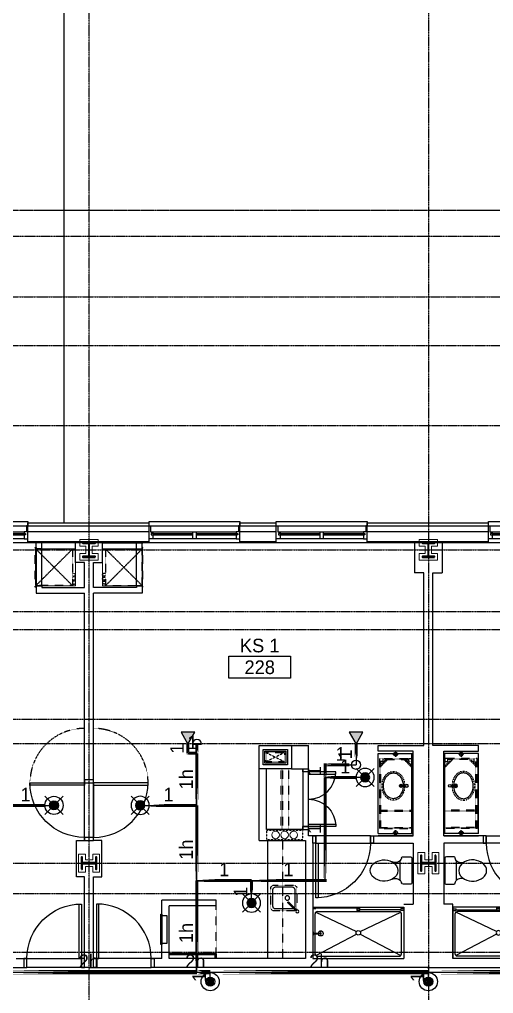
# Model space of a CAD drawing. Header units: inches. Extents: x -6955 to 13123, y -1334 to 3701.
# Drawn here: x 2516 to 2829, y 1672 to 2316 of the extents above; entities that cross this region are included whole.
import ezdxf
from ezdxf.enums import TextEntityAlignment as Align

# ---------------------------------------------------------------- set-up
doc = ezdxf.new("R2010")
doc.units = ezdxf.units.IN
doc.header["$MEASUREMENT"] = 0
for name, pattern in [('CENTER2', [1.125, 0.75, -0.125, 0.125, -0.125]), ('DASHDOT2', [0.5, 0.25, -0.125, 0, -0.125]), ('HIDDEN2', [0.1875, 0.125, -0.0625])]:
    doc.linetypes.add(name, pattern=pattern)
for name, color, linetype, lineweight in [('A-Detl-Hatch', 1, 'Continuous', 18), ('A-Detl-Wide', 2, 'Continuous', 35), ('S-Detl-Hatch', 1, 'Continuous', 18)]:
    doc.layers.add(name, color=color, linetype=linetype, lineweight=lineweight)
for name, color, linetype in [('A-Door', 7, 'Continuous'), ('A-Door-Head', 8, 'Continuous'), ('A-Eqpm', 4, 'Continuous'), ('A-Flor-Case', 6, 'Continuous'), ('A-Flor-Case-Hidden', 8, 'HIDDEN2'), ('A-Flor-Outline', 4, 'Continuous'), ('A-Flor-Ovhd', 1, 'HIDDEN2'), ('A-Flor-Pfix', 7, 'Continuous'), ('A-Flor-Wall Mtd Fixture', 7, 'Continuous'), ('A-Glaz', 7, 'Continuous'), ('A-Glaz-Sill', 8, 'Continuous'), ('A-Grid(SmallScale)', 11, 'CENTER2'), ('A-HVAC', 6, 'HIDDEN2'), ('A-Roof-Below', 1, 'Continuous'), ('A-Tag-Rm(Scale)', 7, 'Continuous'), ('A-Wall-Full', 7, 'Continuous'), ('A-Wall-Hatch', 15, 'Continuous'), ('headdn', 7, 'Continuous'), ('PIPEBL', 4, 'Continuous'), ('pipemn', 6, 'Continuous'), ('PIPESPC', 7, 'Continuous'), ('spk-cap', 7, 'Continuous'), ('spk-piperise', 7, 'Continuous'), ('TIDYPIPE', 7, 'Continuous')]:
    doc.layers.add(name, color=color, linetype=linetype)
doc.layers.add('G-Anno-Nplt', color=140, linetype='Continuous', lineweight=18, plot=False)
doc.layers.add('Zoning Envelope', color=7, linetype='DASHDOT2', true_color=0xaa0061)
doc.styles.add('PIPE', font='PIPE.SHX')

# ---------------------------------------------------------------- blocks, each defined once
blk = doc.blocks.new('EXTERIOR WINDOW 4')
at = {"layer": 'A-Glaz'}
for p, q in [((3139.62, -8499), (3194.62, -8499)), ((3139.62, -8500), (3166.12, -8500)), ((3139.62, -8501), (3166.12, -8501)), ((3168.12, -8500), (3194.62, -8500)), ((3168.12, -8501), (3194.62, -8501))]:
    blk.add_line(p, q, dxfattribs=at)
for points in [[(3139.62, -8501), (3139.62, -8503.5), (3137.12, -8503.5), (3137.12, -8495), (3138.12, -8495), (3138.12, -8499), (3139.62, -8499), (3139.62, -8500), (3138.62, -8500), (3138.62, -8501), (3139.62, -8501)], [(3194.62, -8501), (3194.62, -8503.5), (3197.12, -8503.5), (3197.12, -8495), (3196.12, -8495), (3196.12, -8499), (3194.62, -8499), (3194.62, -8500), (3195.62, -8500), (3195.62, -8501), (3194.62, -8501)]]:
    blk.add_lwpolyline(points, dxfattribs=at)
blk.add_lwpolyline([(3168.12, -8503.5), (3166.12, -8503.5), (3166.12, -8499), (3168.12, -8499)], close=True, dxfattribs=at)
at = {"layer": 'A-Glaz-Sill'}
for p, q in [((3138.12, -8495), (3196.12, -8495)), ((3194.62, -8503.5), (3139.62, -8503.5)), ((3197.12, -8506.13), (3137.12, -8506.13))]:
    blk.add_line(p, q, dxfattribs=at)
blk.add_lwpolyline([(3137.12, -8495), (3137.12, -8492), (3197.12, -8492), (3197.12, -8495)], dxfattribs=at)
blk = doc.blocks.new('*U18')
at = {"layer": 'A-Detl-Hatch'}
h = blk.add_hatch(dxfattribs=at)
h.set_pattern_fill('ANSI32', color=256, scale=6, style=0)
h.set_pattern_definition([(45, (0, -4.865), (-1.591, 1.591), []), (45, (1.0607, -4.865), (-1.591, 1.591), [])])
edge = h.paths.add_edge_path()
edge.add_line((3.98, -9.73), (3.98, -9.295))
edge.add_line((3.98, -9.295), (0.645, -9.295))
edge.add_arc((0.645, -8.795), 0.5, 180, 270, ccw=False)
edge.add_line((0.145, -8.795), (0.145, -0.935))
edge.add_arc((0.645, -0.935), 0.5, 90, 180, ccw=False)
edge.add_line((0.645, -0.435), (3.98, -0.435))
edge.add_line((3.98, -0.435), (3.98, 0))
edge.add_line((3.98, 0), (-3.98, 0))
edge.add_line((-3.98, 0), (-3.98, -0.435))
edge.add_line((-3.98, -0.435), (-0.645, -0.435))
edge.add_arc((-0.645, -0.935), 0.5, 0, 90, ccw=False)
edge.add_line((-0.145, -0.935), (-0.145, -8.795))
edge.add_arc((-0.645, -8.795), 0.5, -90, 0, ccw=False)
edge.add_line((-0.645, -9.295), (-3.98, -9.295))
edge.add_line((-3.98, -9.295), (-3.98, -9.73))
edge.add_line((-3.98, -9.73), (3.98, -9.73))
at = {"color": 0, "linetype": 'ByBlock'}
blk.add_lwpolyline([(3.98, -9.73), (3.98, -9.295), (0.645, -9.295, -0.4142136), (0.145, -8.795), (0.145, -0.935, -0.4142136), (0.645, -0.435), (3.98, -0.435), (3.98, 0), (-3.98, 0), (-3.98, -0.435), (-0.645, -0.435, -0.4142136), (-0.145, -0.935), (-0.145, -8.795, -0.4142136), (-0.645, -9.295), (-3.98, -9.295), (-3.98, -9.73)], format="xyb", close=True, dxfattribs=at)
blk = doc.blocks.new('W10X33')
at = {"layer": 'S-Detl-Hatch'}
blk.add_lwpolyline([(13773.78, -7310.28), (13773.78, -7305.84), (13769.95, -7305.84), (13769.95, -7300.98), (13773.78, -7300.98), (13773.78, -7296.55), (13761.82, -7296.55), (13761.82, -7300.98), (13765.66, -7300.98), (13765.66, -7305.84), (13761.82, -7305.84), (13761.82, -7310.28)], close=True, dxfattribs=at)
at = {"layer": 'A-Detl-Wide'}
blk.add_blockref('*U18', (13767.8, -7298.55), dxfattribs=at)
blk = doc.blocks.new('*U23')
at = {"layer": 'A-Detl-Hatch'}
h = blk.add_hatch(dxfattribs=at)
h.set_pattern_fill('ANSI32', color=256, scale=6, style=0)
h.set_pattern_definition([(45, (0, -4.99), (-1.591, 1.591), []), (45, (1.0607, -4.99), (-1.591, 1.591), [])])
edge = h.paths.add_edge_path()
edge.add_line((5, -9.98), (5, -9.42))
edge.add_line((5, -9.42), (0.67, -9.42))
edge.add_arc((0.67, -8.92), 0.5, 180, 270, ccw=False)
edge.add_line((0.17, -8.92), (0.17, -1.06))
edge.add_arc((0.67, -1.06), 0.5, 90, 180, ccw=False)
edge.add_line((0.67, -0.56), (5, -0.56))
edge.add_line((5, -0.56), (5, 0))
edge.add_line((5, 0), (-5, 0))
edge.add_line((-5, 0), (-5, -0.56))
edge.add_line((-5, -0.56), (-0.67, -0.56))
edge.add_arc((-0.67, -1.06), 0.5, 0, 90, ccw=False)
edge.add_line((-0.17, -1.06), (-0.17, -8.92))
edge.add_arc((-0.67, -8.92), 0.5, -90, 0, ccw=False)
edge.add_line((-0.67, -9.42), (-5, -9.42))
edge.add_line((-5, -9.42), (-5, -9.98))
edge.add_line((-5, -9.98), (5, -9.98))
at = {"color": 0, "linetype": 'ByBlock'}
blk.add_lwpolyline([(5, -9.98), (5, -9.42), (0.67, -9.42, -0.414214), (0.17, -8.92), (0.17, -1.06, -0.414214), (0.67, -0.56), (5, -0.56), (5, 0), (-5, 0), (-5, -0.56), (-0.67, -0.56, -0.414214), (-0.17, -1.06), (-0.17, -8.92, -0.414214), (-0.67, -9.42), (-5, -9.42), (-5, -9.98)], format="xyb", close=True, dxfattribs=at)
blk = doc.blocks.new('W10x49')
at = {"layer": 'S-Detl-Hatch'}
blk.add_lwpolyline([(14011.6, -7310.28), (14011.6, -7305.72), (14006.77, -7305.72), (14006.77, -7300.86), (14011.6, -7300.86), (14011.6, -7296.3), (13997.6, -7296.3), (13997.6, -7300.86), (14002.43, -7300.86), (14002.43, -7305.72), (13997.6, -7305.72), (13997.6, -7310.28)], close=True, dxfattribs=at)
at = {"layer": 'A-Detl-Wide'}
blk.add_blockref('*U23', (14004.6, -7298.3), dxfattribs=at)
blk = doc.blocks.new('HVAC UNIT NICHE')
at = {"layer": 'A-Door-Head'}
blk.add_lwpolyline([(4, 0), (28.5, 0), (28.5, -3.75), (4, -3.75)], close=True, dxfattribs=at)
at = {"layer": 'A-HVAC'}
for p, q in [((4.25, 0), (28.25, -24)), ((4.25, -24), (28.25, 0))]:
    blk.add_line(p, q, dxfattribs=at)
for points in [[(3.25, 0), (29.25, 0), (29.25, 0.5), (3.25, 0.5)], [(4.25, -24), (28.25, -24), (28.25, 0), (4.25, 0)]]:
    blk.add_lwpolyline(points, close=True, dxfattribs=at)
for centre in [(21.13, -25), (23.75, -25), (26.36, -25)]:
    blk.add_circle(centre, 1, dxfattribs=at)
at = {"layer": 'A-Wall-Full'}
for p, q in [((4, 0), (0, 0)), ((4, -3.75), (4, 0)), ((28.5, 0), (33.25, 0)), ((28.5, -3.75), (28.5, 0)), ((33.25, 0), (33.25, -26)), ((4, -3.75), (0, -3.75)), ((28.5, -3.75), (29.5, -3.75)), ((29.5, -3.75), (29.5, -26))]:
    blk.add_line(p, q, dxfattribs=at)
at = {"layer": 'G-Anno-Nplt'}
blk.add_lwpolyline([(4, 0), (4, -26), (28.5, -26), (28.5, 0)], close=True, dxfattribs=at)
blk = doc.blocks.new('36in door')
blk.add_lwpolyline([(-1.5, -36), (0, -36), (0, 0), (-1.5, 0)], close=True)
blk.add_arc((0, 0), 36, 180, 270)
blk = doc.blocks.new('connecting')
at = {"layer": 'A-Door'}
for points in [[(0, 38), (0, 36), (6, 36), (6, 38)], [(0, 0), (0, -2), (6, -2), (6, 0)]]:
    blk.add_lwpolyline(points, close=True, dxfattribs=at)
at = {"layer": 'A-Door', "linetype": 'HIDDEN2'}
for centre, start, end in [((0, 36), 90, 182.38802), ((6, 36), 357.61198, 90)]:
    blk.add_arc(centre, 36, start, end, dxfattribs=at)
at = {"layer": 'A-Door-Head'}
blk.add_lwpolyline([(0, 0), (0, 36), (6, 36), (6, 0)], close=True, dxfattribs=at)
at = {"layer": 'A-Door', "xscale": -1, "rotation": 270}
blk.add_blockref('36in door', (0, 36), dxfattribs=at)
at = {"layer": 'A-Door', "rotation": 90}
blk.add_blockref('36in door', (6, 36), dxfattribs=at)
blk = doc.blocks.new('Rm Tag')
blk.add_lwpolyline([(-0.2124, 0.0759), (0.2124, 0.0759), (0.2124, -0.0759), (-0.2124, -0.0759)], close=True)
for p in [(0, 0.2858), (0, 0.1493), (0, 0)]:
    blk.add_attdef('XXX', text='', height=0.0938).set_placement(p, align=Align.MIDDLE_CENTER)
blk = doc.blocks.new('Plumbing Chase')
at = {"layer": 'A-Flor-Outline', "linetype": 'HIDDEN2', "ltscale": 0.5}
blk.add_lwpolyline([(0.625, 0), (6.625, 0), (6.625, 24), (0.625, 24)], close=True, dxfattribs=at)
at = {"layer": 'G-Anno-Nplt'}
for centre in [(3.625, 18), (3.625, 12), (3.625, 6)]:
    blk.add_circle(centre, 2.5, dxfattribs=at)
blk = doc.blocks.new('18in door')
blk.add_lwpolyline([(0, 0), (1.5, 0), (1.5, 18), (0, 18)], close=True)
blk.add_arc((0, 0), 18, 0, 90)
blk = doc.blocks.new('Single 12x6 HVAC Shaft')
at = {"layer": 'A-Flor-Outline'}
blk.add_lwpolyline([(3.75, 17.75), (11.75, 17.75), (11.75, 3.75), (3.75, 3.75)], close=True, dxfattribs=at)
at = {"layer": 'A-HVAC'}
for p, q in [((4.75, 16.75), (10.75, 4.75)), ((4.75, 4.75), (10.75, 16.75))]:
    blk.add_line(p, q, dxfattribs=at)
blk.add_lwpolyline([(4.75, 16.75), (10.75, 16.75), (10.75, 4.75), (4.75, 4.75)], close=True, dxfattribs=at)
at = {"layer": 'A-Wall-Full'}
for points in [[(0, 21.5), (15.5, 21.5), (15.5, 0), (0, 0)], [(2.75, 18.75), (12.75, 18.75), (12.75, 2.75), (2.75, 2.75)]]:
    blk.add_lwpolyline(points, close=True, dxfattribs=at)
blk = doc.blocks.new('sink1915rear')
for p, q in [((-0.37, -1.9), (-0.37, -5.29)), ((0.38, -5.29), (-0.37, -5.29)), ((-0.12, -1.97), (-0.12, -4.54)), ((0.13, -4.54), (-0.12, -4.54)), ((0.13, -1.97), (0.13, -4.54)), ((0.38, -1.9), (0.38, -5.29))]:
    blk.add_line(p, q)
blk.add_circle((0, -1.04), 0.938)
for start, end in [(112.02431, 67.97569), (138.58291, 221.41709), (264.11351, 275.88649), (318.58701, 41.41299)]:
    blk.add_arc((0, -5.04), 1, start, end)
blk.add_open_spline([(-0.75, -3.54), (-1.37, -3.58), (-1.99, -3.68), (-3.59, -4.07), (-4.53, -4.46), (-6.15, -5.47), (-6.84, -6.09), (-7.86, -7.44), (-8.21, -8.17), (-8.46, -9.28), (-8.5, -9.65), (-8.5, -10.01), (-8.5, -10.59), (-8.4, -11.17), (-7.93, -12.47), (-7.49, -13.18), (-6.28, -14.46), (-5.51, -15.02), (-3.75, -15.9), (-2.76, -16.21), (-0.69, -16.54), (0.38, -16.56), (2.47, -16.29), (3.47, -16), (5.27, -15.17), (6.07, -14.63), (7.34, -13.38), (7.81, -12.68), (8.41, -11.21), (8.54, -10.45), (8.44, -8.94), (8.22, -8.19), (7.42, -6.76), (6.85, -6.1), (5.41, -4.95), (4.55, -4.47), (2.7, -3.81), (1.74, -3.61), (0.75, -3.54)], degree=3, knots=[4.798605, 4.798605, 4.798605, 4.798605, 5.014176, 5.014176, 5.378501, 5.378501, 5.742827, 5.742827, 6.107152, 6.107152, 6.283185, 6.283185, 6.283185, 6.561131, 6.561131, 6.925457, 6.925457, 7.289782, 7.289782, 7.654107, 7.654107, 8.018433, 8.018433, 8.382758, 8.382758, 8.747084, 8.747084, 9.111409, 9.111409, 9.475734, 9.475734, 9.84006, 9.84006, 10.204385, 10.204385, 10.56871, 10.56871, 10.909356, 10.909356, 10.909356, 10.909356])
at = {"layer": 'A-Flor-Case-Hidden', "linetype": 'HIDDEN2', "ltscale": 0.25}
blk.add_ellipse((0, -10.01), major_axis=(-9.5, 0), ratio=0.789474, start_param=4.791408, end_param=10.916548, dxfattribs=at)
blk = doc.blocks.new('wall sconce')
for p, q in [((0, 0), (3.75, 0)), ((2, -1.75), (2, 1.75))]:
    blk.add_line(p, q)
blk.add_circle((2, 0), 1.25)
blk = doc.blocks.new('41in Std Vanity')
at = {"layer": 'A-Flor-Case'}
for p, q in [((23, 54.5), (0, 54.5)), ((0.75, 1.5), (0.75, 54.5)), ((23, 1.5), (23, 54.5)), ((23, 1.5), (0, 1.5))]:
    blk.add_line(p, q, dxfattribs=at)
at = {"layer": 'A-Flor-Case-Hidden'}
for p, q in [((22, 51.12), (0.75, 51.12)), ((4.83, 50.38), (0.75, 46.3)), ((5.89, 50.38), (0.75, 45.24)), ((20, 50.38), (2.75, 50.38)), ((16.86, 50.38), (21.25, 45.99)), ((17.92, 50.38), (21.25, 47.05)), ((21.25, 4.88), (21.25, 49.12)), ((22, 4.88), (22, 51.12)), ((21.25, 17), (0.75, 17)), ((21.25, 16.25), (0.75, 16.25)), ((21.25, 5.62), (0.75, 5.62)), ((22, 4.88), (0.75, 4.88))]:
    blk.add_line(p, q, dxfattribs=at)
for points in [[(0.75, 49.12), (2.75, 49.12), (2.75, 51.12), (0.75, 51.12)], [(20, 49.12), (22, 49.12), (22, 51.12), (20, 51.12)]]:
    blk.add_lwpolyline(points, close=True, dxfattribs=at)
at = {"layer": 'A-Wall-Full'}
for p, q in [((0, 0), (0, 56)), ((0, 56), (23, 56)), ((23, 0), (0, 0))]:
    blk.add_line(p, q, dxfattribs=at)
at = {"layer": 'A-Flor-Pfix', "rotation": 90}
blk.add_blockref('sink1915rear', (2.99, 33.06), dxfattribs=at)
at = {"layer": 'A-Flor-Wall Mtd Fixture', "xscale": -1, "rotation": 90}
blk.add_blockref('wall sconce', (11.5, 56), dxfattribs=at)
at = {"layer": 'A-Flor-Wall Mtd Fixture', "rotation": 90}
blk.add_blockref('wall sconce', (11.5, 0), dxfattribs=at)
blk = doc.blocks.new('kitchen faucet')
for p, q in [((0.93, 0.38), (8.38, 0.38)), ((1, 0.12), (4, 0.12)), ((4, -0.12), (4, 0.12)), ((0.93, -0.38), (8.38, -0.38)), ((1, -0.12), (4, -0.12))]:
    blk.add_line(p, q)
blk.add_circle((0, 0), 1)
blk.add_arc((8.38, 0), 0.375, 270, 90)
blk = doc.blocks.new('kitchen sink')
blk.add_lwpolyline([(-14.94, -6.97, 0.143329), (-14, -7.25), (-3, -7.25, 0.414214), (-1.25, -5.5), (-1.25, 5.5, 0.414214), (-3, 7.25), (-14, 7.25, 0.414214), (-15.75, 5.5), (-15.75, -5.5, 0.143329), (-15.47, -6.44, 0.143329)], format="xyb")
blk.add_circle((-10.75, 0), 1.5)
at = {"layer": 'A-Flor-Case-Hidden'}
for p, q in [((-15.75, 8.5), (-17, 7.25)), ((-1.25, 8.5), (0, 7.25)), ((-16.64, -7.61), (-17, -7.25)), ((-15.75, -8.5), (-16.11, -8.14)), ((-1.25, -8.5), (0, -7.25))]:
    blk.add_line(p, q, dxfattribs=at)
for points in [[(-17, 7.25), (-17, -7.25)], [(-1.25, 8.5), (-15.75, 8.5)], [(0, -7.25), (0, 7.25)], [(-15.75, -8.5), (-1.25, -8.5)]]:
    blk.add_lwpolyline(points, dxfattribs=at)
at = {"rotation": 45.00000000000001}
blk.add_blockref('kitchen faucet', (-17.38, -8.88), dxfattribs=at)
blk = doc.blocks.new('shower head')
for p, q in [((0.5, 0.25), (4.48, 0.25)), ((6.04, 1.5), (4.5, 1.5)), ((0.5, -0.25), (4.48, -0.25)), ((6.02, -1.5), (4.49, -1.5))]:
    blk.add_line(p, q)
blk.add_lwpolyline([(0, -1.12), (0.5, -1.12), (0.5, 1.12), (0, 1.12)], close=True)
at = {"extrusion": (0, 0, -1)}
for centre, start_param, end_param in [((4.5, 0), 4.878708, 10.826996), ((6.02, 0), 6.265998, 9.430839)]:
    blk.add_ellipse(centre, major_axis=(0, 1.5), ratio=0.483735, start_param=start_param, end_param=end_param, dxfattribs=at)
blk.add_open_spline([(4.48, 0.25), (4.49, 0.2), (4.49, 0.16), (4.49, 0.11), (4.5, 0.04), (4.5, -0.04), (4.49, -0.11), (4.49, -0.16), (4.49, -0.21), (4.48, -0.25)], degree=3, knots=[7.6339989, 7.6339989, 7.6339989, 7.6339989, 7.7552894, 7.7552894, 7.7552894, 7.9540134, 7.9540134, 7.9540134, 8.074038, 8.074038, 8.074038, 8.074038])
blk = doc.blocks.new('shower door')
at = {"layer": 'A-Flor-Case'}
for p, q in [((-31, -1), (-31, 0)), ((-29, 0), (-31, 0)), ((-29, -1), (-29, 0)), ((0, 0), (-2, 0)), ((-2, 0), (-2, -1)), ((-59.99, -1.26), (-57.99, -1.26)), ((-59.99, -2.26), (-57.99, -2.26)), ((-57.99, -2.26), (-57.99, -1.26)), ((-57.99, -1.76), (-31, -1.76)), ((-29, -1), (-31, -1)), ((-31, -1.26), (-29, -1.26)), ((-31, -2.26), (-31, -1.26)), ((-31, -2.26), (-29, -2.26)), ((-2, -0.5), (-29, -0.5)), ((-29, -1.26), (-29, -2.26)), ((0, -1), (-2, -1)), ((-2, -1), (0, -1))]:
    blk.add_line(p, q, dxfattribs=at)
blk = doc.blocks.new('30x34 shower')
at = {"layer": 'A-Flor-Pfix'}
for p, q in [((0, -34), (0, 0)), ((60, 0), (0, 0)), ((60, -34), (60, 0)), ((1.5, -3), (1.5, -29.5)), ((28.75, -16.18), (1.94, -1.94)), ((57, -1.5), (3, -1.5)), ((58.06, -1.94), (31.25, -16.18)), ((58.5, -3), (58.5, -29.5)), ((28.75, -17.82), (1.94, -30.56)), ((58.06, -30.56), (31.25, -17.82)), ((57, -31), (3, -31)), ((60, -34), (0, -34))]:
    blk.add_line(p, q, dxfattribs=at)
blk.add_circle((30, -17), 1.5, dxfattribs=at)
for centre, start, end in [((3, -3), 90, 180), ((57, -3), 0, 90), ((3, -29.5), 180, 270), ((57, -29.5), 270, 0)]:
    blk.add_arc(centre, 1.5, start, end, dxfattribs=at)
at = {"xscale": -1, "rotation": 179.9999999999999}
blk.add_blockref('shower door', (60, -34), dxfattribs=at)
at = {"layer": 'A-Flor-Pfix', "rotation": 180.0000000001253}
blk.add_blockref('shower head', (60, -16.5), dxfattribs=at)
blk = doc.blocks.new('Toiliet American Std Cadet Pro')
for p, q in [((0, 8.06), (0, -8.06)), ((5.84, 9.06), (1, 9.06)), ((6.84, 7.9), (6.84, 8.06)), ((7.53, 6.52), (7, 7.36)), ((7.69, -5.98), (7.69, 5.98)), ((1, -9.06), (5.84, -9.06)), ((6.84, -8.06), (6.84, -7.9)), ((7, -7.36), (7.53, -6.52))]:
    blk.add_line(p, q)
for centre, radius, start, end in [((1, 8.06), 1, 90.00005, 180.00005), ((5.84, 8.06), 1, 0.00005, 90.00005), ((7.84, 7.9), 1, 180.00005, 212.41573), ((6.69, 5.98), 1, 0.00005, 32.41573), ((10.89, 10.1), 4.91, 226.87836, 295.58306), ((10.89, -10.1), 4.91, 64.41703, 133.12173), ((6.69, -5.98), 1, 327.58437, 0.00005), ((1, -8.06), 1, 180.00005, 270.00005), ((5.84, -8.06), 1, 270.00005, 0.00005), ((7.84, -7.9), 1, 147.58437, 180.00005)]:
    blk.add_arc(centre, radius, start, end)
for start_param, end_param in [(4.086017, 8.480354), (2.197169, 4.086017)]:
    blk.add_ellipse((18.39, 0), major_axis=(9.17, 0), ratio=0.762999, start_param=start_param, end_param=end_param)
blk = doc.blocks.new('dpend1')
for radius in [6, 3]:
    blk.add_circle((0, 0), radius)
for points in [[(0.01, 2.97), (-2.53, -1.59), (-2.62, 1.36)], [(0.01, 2.97), (-2.49, -1.59), (2.52, -1.59)], [(2.52, -1.59), (0.01, 2.97), (2.6, 1.47)], [(2.52, -1.59), (-2.53, -1.59), (0.01, -2.98)]]:
    blk.add_solid(points)
blk = doc.blocks.new('PIPESPC')
at = {"layer": 'PIPESPC', "style": 'PIPE', "width": 0.9}
blk.add_attdef('SIZE', text='', height=9, dxfattribs=at).set_placement((0, 4.02), align=Align.CENTER)
at = {"layer": 'PIPESPC', "style": 'PIPE', "flags": 1}
blk.add_attdef('SCHED', (25.3, 3.89), '', height=9, dxfattribs=at)
blk = doc.blocks.new('dpend2')
for p, q in [((-6, -6), (6, 6)), ((6, -6), (-6, 6))]:
    blk.add_line(p, q)
for radius in [6, 3]:
    blk.add_circle((0, 0), radius)
for points in [[(0, 0), (-3, 0), (-2.08, 2.07)], [(0, 0), (-3, 0), (-2.08, -2.07)], [(0, 0), (0, 3), (-2.12, 2.14)], [(0, 0), (0, -3), (-2.12, -2.14)], [(0, 0), (0, 3), (2.12, 2.14)], [(0, 0), (3, 0), (2.08, 2.07)], [(0, 0), (3, 0), (2.08, -2.07)], [(0, 0), (0, -3), (2.12, -2.14)]]:
    blk.add_solid(points)
blk = doc.blocks.new('side2')
for p, q in [((0, 0), (7.79, 4.5)), ((7.79, -4.5), (0, 0)), ((7.79, 4.5), (7.79, -4.5))]:
    blk.add_line(p, q)
blk.add_solid([(7.79, -4.5), (0, 0), (7.79, 4.5)])
blk = doc.blocks.new('CAP')
blk.add_line((0, 3), (0, -3))
blk.add_arc((0, 0), 3, 270, 90)
blk = doc.blocks.new('rise')
blk.add_circle((0, 0), 3)

msp = doc.modelspace()

# ---------------------------------------------------------------- linework, layer by layer
at = {"layer": 'A-Door'}
for points in [[(2706.4747, 1818.8159), (2702.7247, 1818.8159), (2702.7247, 1820.8159), (2706.4747, 1820.8159)], [(2706.4747, 1782.8159), (2702.7247, 1782.8159), (2702.7247, 1780.8159), (2706.4747, 1780.8159)], [(2709.348, 1776.5773), (2711.348, 1776.5773), (2711.348, 1771.7023), (2709.348, 1771.7023)], [(2747.348, 1776.5773), (2749.348, 1776.5773), (2749.348, 1771.7023), (2747.348, 1771.7023)], [(2823.8313, 1776.5773), (2821.8313, 1776.5773), (2821.8313, 1771.7023), (2823.8313, 1771.7023)], [(2520.5897, 1695.5773), (2518.5897, 1695.5773), (2518.5897, 1689.5773), (2520.5897, 1689.5773)], [(2558.5897, 1695.5773), (2556.5897, 1695.5773), (2556.5897, 1689.5773), (2558.5897, 1689.5773)], [(2564.5897, 1695.5773), (2566.5897, 1695.5773), (2566.5897, 1689.5773), (2564.5897, 1689.5773)], [(2602.5897, 1695.5773), (2604.5897, 1695.5773), (2604.5897, 1689.5773), (2602.5897, 1689.5773)]]:
    msp.add_lwpolyline(points, close=True, dxfattribs=at)
at = {"layer": 'A-Door-Head'}
for points in [[(2706.4747, 1818.8159), (2702.7247, 1818.8159), (2702.7247, 1782.8159), (2706.4747, 1782.8159)], [(2747.348, 1776.5773), (2711.348, 1776.5773), (2711.348, 1771.7023), (2747.348, 1771.7023)], [(2823.8313, 1776.5773), (2859.8313, 1776.5773), (2859.8313, 1771.7023), (2823.8313, 1771.7023)], [(2520.5897, 1695.5773), (2556.5897, 1695.5773), (2556.5897, 1689.5773), (2520.5897, 1689.5773)], [(2602.5897, 1695.5773), (2566.5897, 1695.5773), (2566.5897, 1689.5773), (2602.5897, 1689.5773)]]:
    msp.add_lwpolyline(points, close=True, dxfattribs=at)
at = {"layer": 'A-Eqpm'}
for points in [[(2609.5797, 1724.8259), (2609.5797, 1704.8259), (2609.0797, 1704.8259), (2609.0797, 1724.8259)], [(2609.5797, 1723.8259), (2609.5797, 1705.8259), (2613.0797, 1705.8259), (2613.0797, 1723.8259)]]:
    msp.add_lwpolyline(points, close=True, dxfattribs=at)
at = {"layer": 'A-Flor-Case'}
for p, q in [((2679.4547, 1773.5773), (2679.4547, 1695.5773)), ((2645.4547, 1698.7023), (2614.4547, 1698.7023)), ((2644.7047, 1698.7023), (2644.7047, 1695.7023)), ((2645.4547, 1698.7023), (2645.4547, 1695.7023)), ((2644.7047, 1697.9523), (2614.4547, 1697.9523))]:
    msp.add_line(p, q, dxfattribs=at)
at = {"layer": 'A-Flor-Ovhd'}
for p, q in [((2688.5197, 1780.9523), (2688.5197, 1820.8273)), ((2689.5197, 1780.9523), (2689.5197, 1820.8273)), ((2693.5197, 1780.9523), (2693.5197, 1820.8273)), ((2689.4547, 1695.5773), (2689.4547, 1773.3273)), ((2645.4547, 1698.7023), (2645.4547, 1730.3273))]:
    msp.add_line(p, q, dxfattribs=at)
at = {"layer": 'A-Grid(SmallScale)'}
for p, q in [((2561.5897, 1223.6428), (2561.5897, 3132.3201)), ((2785.5897, 3132.3201), (2785.5897, 1223.6428)), ((3801.5897, 2189.5773), (-6.4103, 2189.5773)), ((11.8129, 2172.5773), (3801.5897, 2172.5773)), ((8.4747, 2132.5773), (3801.5897, 2132.5773)), ((8.4747, 2100.5773), (3801.5897, 2100.5773)), ((-6.4103, 2047.5773), (3801.5897, 2047.5773)), ((-6.4103, 1965.5773), (3801.5897, 1965.5773)), ((3801.5897, 1912.5773), (-6.4103, 1912.5773)), ((17.7045, 1853.5773), (3801.5897, 1853.5773)), ((-6.4103, 1837.5773), (3801.5897, 1837.5773)), ((19.3911, 1758.5773), (3801.5897, 1758.5773)), ((-6.4103, 1738.5773), (3801.5897, 1738.5773)), ((3799.5897, 1699.5773), (8.3999, 1699.5773))]:
    msp.add_line(p, q, dxfattribs=at)
msp.add_lwpolyline([(3801.5897, 1924.5773), (18.5272, 1924.5773), (6.4647, 1939.3898), (-40.7853, 1939.3898)], dxfattribs=at)
at = {"layer": 'A-Roof-Below'}
msp.add_lwpolyline([(2944.9647, 2315.6595), (2544.9647, 2390.2165), (2544.9647, 1983.4523)], dxfattribs=at)
at = {"layer": 'A-Wall-Full'}
for p, q in [((2521.2147, 1970.2023), (2521.2147, 1983.4523)), ((2521.2147, 1983.4523), (2601.2147, 1983.4523)), ((2601.2147, 1970.2023), (2601.2147, 1983.4523)), ((2661.2147, 1970.2023), (2661.2147, 1983.4523)), ((2661.2147, 1983.4523), (2685.2147, 1983.4523)), ((2685.2147, 1970.2023), (2685.2147, 1983.4523)), ((2745.2147, 1970.2023), (2745.2147, 1983.4523)), ((2745.2147, 1983.4523), (2825.2152, 1983.4523)), ((2825.2152, 1970.2023), (2825.2152, 1983.4523)), ((2601.2147, 1970.2023), (2521.2147, 1970.2023)), ((2552.1572, 1970.2023), (2526.1697, 1970.2023)), ((2552.6097, 1957.2123), (2552.6097, 1970.2248)), ((2570.5697, 1957.2123), (2570.5697, 1970.2248)), ((2571.0222, 1970.2023), (2597.0097, 1970.2023)), ((2685.2147, 1970.2023), (2661.2147, 1970.2023)), ((2825.2152, 1970.2023), (2745.2147, 1970.2023)), ((2776.4722, 1970.2023), (2776.4722, 1950.2123)), ((2794.7072, 1970.2023), (2794.7072, 1950.2123)), ((2558.5897, 1957.2123), (2552.6097, 1957.2123)), ((2558.5897, 1940.7023), (2558.5897, 1957.2123)), ((2564.5897, 1940.7023), (2564.5897, 1957.2123)), ((2564.5897, 1957.2123), (2570.5697, 1957.2123)), ((2782.5897, 1950.2123), (2776.4722, 1950.2123)), ((2782.5897, 1836.3273), (2782.5897, 1950.2123)), ((2788.5897, 1836.3273), (2788.5897, 1950.2123)), ((2788.5897, 1950.2123), (2794.7072, 1950.2123)), ((2552.4722, 1940.7023), (2558.5897, 1940.7023)), ((2552.4722, 1936.9523), (2558.5897, 1936.9523)), ((2570.7072, 1940.7023), (2564.5897, 1940.7023)), ((2570.7072, 1936.9523), (2564.5897, 1936.9523)), ((2673.8497, 1773.5773), (2673.8497, 1836.3273)), ((2673.8497, 1836.3273), (2706.4747, 1836.3273)), ((2706.4747, 1818.8273), (2706.4747, 1836.3273)), ((2752.4747, 1832.5773), (2752.4747, 1836.3273)), ((2752.4747, 1836.3273), (2782.5897, 1836.3273)), ((2818.7047, 1836.3273), (2788.5897, 1836.3273)), ((2818.7047, 1832.5773), (2818.7047, 1836.3273)), ((2775.4747, 1832.5773), (2752.4747, 1832.5773)), ((2795.7047, 1832.5773), (2818.7047, 1832.5773)), ((2678.7247, 1780.8273), (2678.7247, 1820.8273)), ((2695.3497, 1820.8273), (2702.7247, 1820.8273)), ((2702.7247, 1820.8273), (2702.7247, 1818.8273)), ((2706.4747, 1818.8273), (2702.7247, 1818.8273)), ((2702.7247, 1780.8273), (2702.7247, 1782.8273)), ((2706.4747, 1782.8273), (2702.7247, 1782.8273)), ((2706.4747, 1776.5773), (2706.4747, 1782.8273)), ((2702.7247, 1780.8273), (2678.7247, 1780.8273)), ((2711.3297, 1776.5773), (2706.4747, 1776.5773)), ((2711.3297, 1771.7023), (2711.3297, 1776.5773)), ((2747.3297, 1776.5773), (2775.4747, 1776.5773)), ((2747.3297, 1776.5773), (2747.3297, 1771.7023)), ((2775.4747, 1776.5773), (2752.4747, 1776.5773)), ((2823.8497, 1776.5773), (2795.7047, 1776.5773)), ((2795.7047, 1776.5773), (2818.7047, 1776.5773)), ((2823.8497, 1776.5773), (2823.8497, 1771.7023)), ((2673.8497, 1773.5773), (2679.2047, 1773.5773)), ((2679.2047, 1773.5773), (2704.4547, 1773.5773)), ((2704.4547, 1773.5773), (2704.4547, 1695.5773)), ((2711.3297, 1771.7023), (2709.3297, 1771.7023)), ((2709.3297, 1771.7023), (2709.3297, 1695.5773)), ((2711.3297, 1771.7023), (2709.3297, 1771.7023)), ((2747.3297, 1771.7023), (2775.4747, 1771.7023)), ((2775.4747, 1771.7023), (2775.4747, 1731.5773)), ((2775.4747, 1771.7023), (2775.4747, 1731.5773)), ((2795.7047, 1771.7023), (2795.7047, 1731.5773)), ((2795.7047, 1771.7023), (2795.7047, 1731.5773)), ((2823.8497, 1771.7023), (2795.7047, 1771.7023)), ((2609.5797, 1695.5773), (2609.5797, 1734.0773)), ((2645.4547, 1734.0773), (2609.5797, 1734.0773)), ((2645.4547, 1730.3273), (2645.4547, 1734.0773)), ((2769.3297, 1731.5773), (2775.4747, 1731.5773)), ((2801.8497, 1731.5773), (2795.7047, 1731.5773)), ((2801.8497, 1695.5773), (2801.8497, 1731.5773)), ((2645.4547, 1730.3273), (2614.4547, 1730.3273)), ((2614.4547, 1695.5773), (2614.4547, 1730.3273)), ((2513.5997, 1695.5773), (2520.5897, 1695.5773)), ((2520.5897, 1689.5773), (2520.5897, 1695.5773)), ((2556.5897, 1689.5773), (2556.5897, 1695.5773)), ((2558.5897, 1695.5773), (2556.5897, 1695.5773)), ((2564.5897, 1695.5773), (2566.5897, 1695.5773)), ((2566.5897, 1689.5773), (2566.5897, 1695.5773)), ((2609.5797, 1695.5773), (2602.5897, 1695.5773)), ((2602.5897, 1689.5773), (2602.5897, 1695.5773)), ((2704.4547, 1695.5773), (2614.4547, 1695.5773)), ((2709.3297, 1695.5773), (2765.8297, 1695.5773)), ((2861.8497, 1695.5773), (2805.3497, 1695.5773)), ((2336.8497, 1689.5773), (2520.5897, 1689.5773)), ((2561.5897, 1689.5773), (2556.5897, 1689.5773)), ((2561.5897, 1689.5773), (2566.5897, 1689.5773)), ((2786.3297, 1689.5773), (2602.5897, 1689.5773)), ((2784.8497, 1689.5773), (2968.5897, 1689.5773))]:
    msp.add_line(p, q, dxfattribs=at)
for points in [[(2558.5897, 1695.5773), (2558.5897, 1749.4723), (2553.2247, 1749.4723), (2553.2247, 1773.5773), (2558.5897, 1773.5773), (2558.5897, 1936.9523)], [(2564.5897, 1695.5773), (2564.5897, 1749.4723), (2569.9547, 1749.4723), (2569.9547, 1773.5773), (2564.5897, 1773.5773), (2564.5897, 1936.9523)]]:
    msp.add_lwpolyline(points, dxfattribs=at)
at = {"layer": 'A-Wall-Hatch'}
for p, q in [((2521.2147, 1981.4523), (2601.2147, 1981.4523)), ((2661.2147, 1981.4523), (2685.2147, 1981.4523)), ((2745.2147, 1981.4523), (2825.2152, 1981.4523)), ((2601.2147, 1977.4523), (2521.2147, 1977.4523)), ((2685.2147, 1977.4523), (2661.2147, 1977.4523)), ((2825.2152, 1977.4523), (2745.2147, 1977.4523)), ((2601.2147, 1970.8273), (2521.2147, 1970.8273)), ((2685.2147, 1970.8273), (2661.2147, 1970.8273)), ((2825.2152, 1970.8273), (2745.2147, 1970.8273))]:
    msp.add_line(p, q, dxfattribs=at)
at = {"layer": 'PIPEBL'}
for p, q in [((2626.8547, 1831.2124), (2626.8547, 1837.2124)), ((2632.8547, 1831.2124), (2632.8547, 1837.2124)), ((2737.8547, 1837.2124), (2737.8547, 1823.5287)), ((2626.8547, 1831.2124), (2632.8547, 1831.2124)), ((2632.8547, 1796.7124), (2632.8547, 1831.2124)), ((2717.5124, 1823.5287), (2737.8547, 1823.5287)), ((2717.5124, 1815.1819), (2717.5124, 1823.5287)), ((2717.5124, 1747.2025), (2717.5124, 1815.1819)), ((2743.8547, 1815.1819), (2717.5124, 1815.1819)), ((2500.9647, 1796.7124), (2538.4647, 1796.7124)), ((2595.3547, 1796.7124), (2632.8547, 1796.7124)), ((2632.8547, 1747.2025), (2632.8547, 1796.7124)), ((2632.8547, 1686.5773), (2632.8547, 1747.2025)), ((2632.8547, 1747.2025), (2668.8547, 1747.2025)), ((2668.8547, 1747.2025), (2717.5124, 1747.2025)), ((2668.8547, 1732.2124), (2668.8547, 1747.2025)), ((2641.5897, 1680.3201), (2641.5897, 1686.5773)), ((2785.5897, 1680.3201), (2785.5897, 1686.5773))]:
    msp.add_line(p, q, dxfattribs=at)
at = {"layer": 'pipemn'}
for p, q in [((2500.9647, 1686.5773), (2632.8547, 1686.5773)), ((2632.8547, 1686.5773), (2641.5897, 1686.5773)), ((2641.5897, 1686.5773), (2785.5897, 1686.5773)), ((2785.5897, 1686.5773), (2929.5897, 1686.5773))]:
    msp.add_line(p, q, dxfattribs=at)
at = {"layer": 'TIDYPIPE', "color": 7}
for points, const_width in [([(2626.8547, 1830.2124), (2626.8547, 1837.2124)], 2), ([(2632.8547, 1831.2124), (2632.8547, 1837.2124)], 2), ([(2737.8547, 1828.0287), (2737.8547, 1837.2124)], 2), ([(2625.8547, 1831.2124), (2632.8547, 1831.2124)], 2), ([(2632.8547, 1796.7124), (2632.8547, 1831.2124)], 2), ([(2716.5124, 1823.5287), (2733.3547, 1823.5287)], 2), ([(2717.5124, 1815.1819), (2717.5124, 1824.5287)], 2), ([(2717.5124, 1815.1819), (2737.8547, 1815.1819)], 2), ([(2717.5124, 1746.2025), (2717.5124, 1815.1819)], 2), ([(2500.9647, 1796.7124), (2532.4647, 1796.7124)], 2), ([(2601.3547, 1796.7124), (2632.8547, 1796.7124)], 2), ([(2632.8547, 1747.2025), (2632.8547, 1796.7124)], 2), ([(2632.8547, 1747.2025), (2668.8547, 1747.2025)], 2), ([(2632.8547, 1686.5773), (2632.8547, 1747.2025)], 2), ([(2668.8547, 1747.2025), (2718.5124, 1747.2025)], 2), ([(2668.8547, 1738.2124), (2668.8547, 1747.2025)], 2), ([(2500.9647, 1686.5773), (2632.8547, 1686.5773)], 3), ([(2632.8547, 1686.5773), (2641.5897, 1686.5773)], 3), ([(2641.5897, 1686.5773), (2785.5897, 1686.5773)], 3), ([(2785.5897, 1686.5773), (2929.5897, 1686.5773)], 3)]:
    msp.add_lwpolyline(points, close=True, dxfattribs=dict(at, const_width=const_width))
at = {"layer": 'Zoning Envelope'}
msp.add_lwpolyline([(3801.5897, 2189.5773), (733.5897, 2189.5773, 0.00042607), (600.2387, 2189.4637, 0.00155071), (-6.4103, 2186.6574, 0.00125497)], format="xyb", dxfattribs=at)

# ---------------------------------------------------------------- block references
for name, p in [('EXTERIOR WINDOW 4', (-675.9094, 10476.3273)), ('EXTERIOR WINDOW 4', (-535.9094, 10476.3273)), ('EXTERIOR WINDOW 4', (-451.9094, 10476.3273)), ('EXTERIOR WINDOW 4', (-311.9088, 10476.3273)), ('W10X33', (-11206.2112, 9268.9901)), ('W10X33', (-10982.2112, 9268.9901)), ('connecting', (2558.5897, 1775.5773)), ('41in Std Vanity', (2795.7047, 1776.5773))]:
    msp.add_blockref(name, p)
at = {"xscale": -1, "rotation": 90}
msp.add_blockref('HVAC UNIT NICHE', (2526.6097, 1970.2023), dxfattribs=at)
for name, p, rotation in [('HVAC UNIT NICHE', (2596.5697, 1970.2023), 270), ('Single 12x6 HVAC Shaft', (2673.8497, 1836.3273), 270), ('Plumbing Chase', (2678.7247, 1780.8273), 270), ('W10X33', (9865.0024, 15526.3782), 270), ('W10x49', (-4517.6981, -12246.0267), 90)]:
    msp.add_blockref(name, p, dxfattribs=dict(rotation=rotation))
at = {"xscale": -1}
msp.add_blockref('41in Std Vanity', (2775.4747, 1776.5773), dxfattribs=at)
at = {"layer": 'A-Door'}
for name, p, rotation in [('18in door', (2706.4747, 1818.8159), 270), ('36in door', (2566.5897, 1695.5773), 179.9999999999695)]:
    msp.add_blockref(name, p, dxfattribs=dict(at, rotation=rotation))
at = {"layer": 'A-Door', "xscale": -1}
for name, p, rotation in [('18in door', (2706.4747, 1782.8159), 270), ('36in door', (2556.5897, 1695.5773), 180)]:
    msp.add_blockref(name, p, dxfattribs=dict(at, rotation=rotation))
msp.add_blockref('36in door', (2711.348, 1771.7023), dxfattribs=at)
at = {"layer": 'A-Door'}
msp.add_blockref('36in door', (2859.8313, 1771.7023), dxfattribs=at)
at = {"layer": 'A-Flor-Pfix', "xscale": -1}
msp.add_blockref('Toiliet American Std Cadet Pro', (2774.7247, 1753.7023), dxfattribs=at)
at = {"layer": 'A-Flor-Pfix'}
msp.add_blockref('Toiliet American Std Cadet Pro', (2796.4547, 1753.7023), dxfattribs=at)
at = {"layer": 'A-Flor-Pfix', "extrusion": (0, 0, -1), "zscale": -1}
msp.add_blockref('kitchen sink', (-2681.7047, 1735.5773), dxfattribs=at)
at = {"layer": 'A-Flor-Pfix', "extrusion": (0, 0, -1), "xscale": -1, "zscale": -1, "rotation": 180}
msp.add_blockref('30x34 shower', (-2769.3297, 1695.5773), dxfattribs=at)
at = {"layer": 'A-Flor-Pfix', "extrusion": (0, 0, -1), "zscale": -1, "rotation": 180}
msp.add_blockref('30x34 shower', (-2801.8497, 1695.5773), dxfattribs=at)
at = {"layer": 'A-Tag-Rm(Scale)'}
ref = msp.add_blockref('Rm Tag', (2674.2641, 1887.9708), dxfattribs=dict(at, xscale=96, yscale=96, zscale=96))
ref.add_attrib('XXX', 'KS 1', dxfattribs={"layer": '0', "height": 9}).set_placement((2674.2641, 1902.3018), align=Align.MIDDLE_CENTER)
ref.add_attrib('XXX', '228', dxfattribs={"layer": '0', "height": 9}).set_placement((2674.2641, 1887.9708), align=Align.MIDDLE_CENTER)
at = {"layer": 'headdn', "extrusion": (0, 0, -1), "zscale": -1, "rotation": 90}
for p in [(-2626.8547, 1837.2124), (-2737.8547, 1837.2124)]:
    msp.add_blockref('side2', p, dxfattribs=at)
at = {"layer": 'headdn', "extrusion": (0, 0, -1), "zscale": -1}
for p in [(-2743.8547, 1815.1819), (-2595.3547, 1796.7124), (-2668.8547, 1732.2124)]:
    msp.add_blockref('dpend2', p, dxfattribs=at)
at = {"layer": 'headdn'}
for name, p in [('dpend2', (2538.4647, 1796.7124)), ('dpend1', (2641.5897, 1680.3201)), ('dpend1', (2785.5897, 1680.3201))]:
    msp.add_blockref(name, p, dxfattribs=at)
at = {"layer": 'PIPESPC'}
ref = msp.add_blockref('PIPESPC', (2629.8547, 1831.2124), dxfattribs=at)
ref.add_attrib('SIZE', '1', dxfattribs={"color": 0, "height": 9, "style": 'PIPE'}).set_placement((2629.8547, 1831.2124), align=Align.BOTTOM_CENTER)
ref = msp.add_blockref('PIPESPC', (2626.8547, 1834.2124), dxfattribs=dict(at, rotation=90))
ref.add_attrib('SIZE', '1', dxfattribs={"color": 0, "height": 9, "rotation": 90, "style": 'PIPE'}).set_placement((2626.8547, 1834.2124), align=Align.BOTTOM_CENTER)
ref = msp.add_blockref('PIPESPC', (2727.6835, 1823.5287), dxfattribs=at)
ref.add_attrib('SIZE', '1', dxfattribs={"color": 0, "height": 9, "style": 'PIPE'}).set_placement((2727.6835, 1823.5287), align=Align.BOTTOM_CENTER)
ref = msp.add_blockref('PIPESPC', (2737.8547, 1830.3705), dxfattribs=dict(at, rotation=90))
ref.add_attrib('SIZE', '1', dxfattribs={"color": 0, "height": 9, "rotation": 90, "style": 'PIPE'}).set_placement((2737.8547, 1830.3705), align=Align.BOTTOM_CENTER)
ref = msp.add_blockref('PIPESPC', (2717.5124, 1819.3553), dxfattribs=dict(at, rotation=90))
ref.add_attrib('SIZE', '1', dxfattribs={"color": 0, "height": 9, "rotation": 90, "style": 'PIPE'}).set_placement((2717.5124, 1819.3553), align=Align.BOTTOM_CENTER)
ref = msp.add_blockref('PIPESPC', (2730.6835, 1815.1819), dxfattribs=at)
ref.add_attrib('SIZE', '1', dxfattribs={"color": 0, "height": 9, "style": 'PIPE'}).set_placement((2730.6835, 1815.1819), align=Align.BOTTOM_CENTER)
ref = msp.add_blockref('PIPESPC', (2632.8547, 1813.9624), dxfattribs=dict(at, rotation=90))
ref.add_attrib('SIZE', '1h', dxfattribs={"color": 0, "height": 9, "rotation": 90, "style": 'PIPE'}).set_placement((2632.8547, 1813.9624), align=Align.BOTTOM_CENTER)
ref = msp.add_blockref('PIPESPC', (2519.7147, 1796.7124), dxfattribs=at)
ref.add_attrib('SIZE', '1', dxfattribs={"color": 0, "height": 9, "style": 'PIPE'}).set_placement((2519.7147, 1796.7124), align=Align.BOTTOM_CENTER)
ref = msp.add_blockref('PIPESPC', (2614.1047, 1796.7124), dxfattribs=at)
ref.add_attrib('SIZE', '1', dxfattribs={"color": 0, "height": 9, "style": 'PIPE'}).set_placement((2614.1047, 1796.7124), align=Align.BOTTOM_CENTER)
ref = msp.add_blockref('PIPESPC', (2717.5124, 1781.1922), dxfattribs=dict(at, rotation=90))
ref.add_attrib('SIZE', '1', dxfattribs={"color": 0, "height": 9, "rotation": 90, "style": 'PIPE'}).set_placement((2717.5124, 1781.1922), align=Align.BOTTOM_CENTER)
ref = msp.add_blockref('PIPESPC', (2632.8547, 1767.4624), dxfattribs=dict(at, rotation=89.99999999999821))
ref.add_attrib('SIZE', '1h', dxfattribs={"color": 0, "height": 9, "rotation": 90, "style": 'PIPE'}).set_placement((2632.8547, 1767.4624), align=Align.BOTTOM_CENTER)
ref = msp.add_blockref('PIPESPC', (2650.8547, 1747.2025), dxfattribs=at)
ref.add_attrib('SIZE', '1', dxfattribs={"color": 0, "height": 9, "style": 'PIPE'}).set_placement((2650.8547, 1747.2025), align=Align.BOTTOM_CENTER)
ref = msp.add_blockref('PIPESPC', (2693.1835, 1747.2025), dxfattribs=at)
ref.add_attrib('SIZE', '1', dxfattribs={"color": 0, "height": 9, "style": 'PIPE'}).set_placement((2693.1835, 1747.2025), align=Align.BOTTOM_CENTER)
ref = msp.add_blockref('PIPESPC', (2668.8547, 1739.7074), dxfattribs=dict(at, rotation=90))
ref.add_attrib('SIZE', '1', dxfattribs={"color": 0, "height": 9, "rotation": 90, "style": 'PIPE'}).set_placement((2668.8547, 1739.7074), align=Align.BOTTOM_CENTER)
ref = msp.add_blockref('PIPESPC', (2632.8547, 1712.3948), dxfattribs=dict(at, rotation=90.00000000000203))
ref.add_attrib('SIZE', '1h', dxfattribs={"color": 0, "height": 9, "rotation": 90, "style": 'PIPE'}).set_placement((2632.8547, 1712.3948), align=Align.BOTTOM_CENTER)
ref = msp.add_blockref('PIPESPC', (2561.4647, 1686.5773), dxfattribs=at)
ref.add_attrib('SIZE', '2h', dxfattribs={"color": 0, "height": 9, "style": 'PIPE'}).set_placement((2561.4647, 1686.5773), align=Align.BOTTOM_CENTER)
ref = msp.add_blockref('PIPESPC', (2631.7772, 1686.5773), dxfattribs=at)
ref.add_attrib('SIZE', '2h', dxfattribs={"color": 0, "height": 9, "style": 'PIPE'}).set_placement((2631.7772, 1686.5773), align=Align.BOTTOM_CENTER)
ref = msp.add_blockref('PIPESPC', (2713.5897, 1686.5773), dxfattribs=at)
ref.add_attrib('SIZE', '2h', dxfattribs={"color": 0, "height": 9, "style": 'PIPE'}).set_placement((2713.5897, 1686.5773), align=Align.BOTTOM_CENTER)
ref = msp.add_blockref('PIPESPC', (2641.5897, 1683.4487), dxfattribs=dict(at, rotation=90))
ref.add_attrib('SIZE', '1', dxfattribs={"color": 0, "height": 9, "rotation": 90, "style": 'PIPE'}).set_placement((2641.5897, 1683.4487), align=Align.BOTTOM_CENTER)
ref = msp.add_blockref('PIPESPC', (2785.5897, 1683.4487), dxfattribs=dict(at, rotation=89.99999999998334))
ref.add_attrib('SIZE', '1', dxfattribs={"color": 0, "height": 9, "rotation": 90, "style": 'PIPE'}).set_placement((2785.5897, 1683.4487), align=Align.BOTTOM_CENTER)
at = {"layer": 'spk-cap', "rotation": 90.00000000002773}
msp.add_blockref('CAP', (2632.8547, 1837.2124), dxfattribs=at)
at = {"layer": 'spk-piperise'}
msp.add_blockref('rise', (2737.8547, 1823.5287), dxfattribs=at)

doc.saveas('drawing.dxf')
